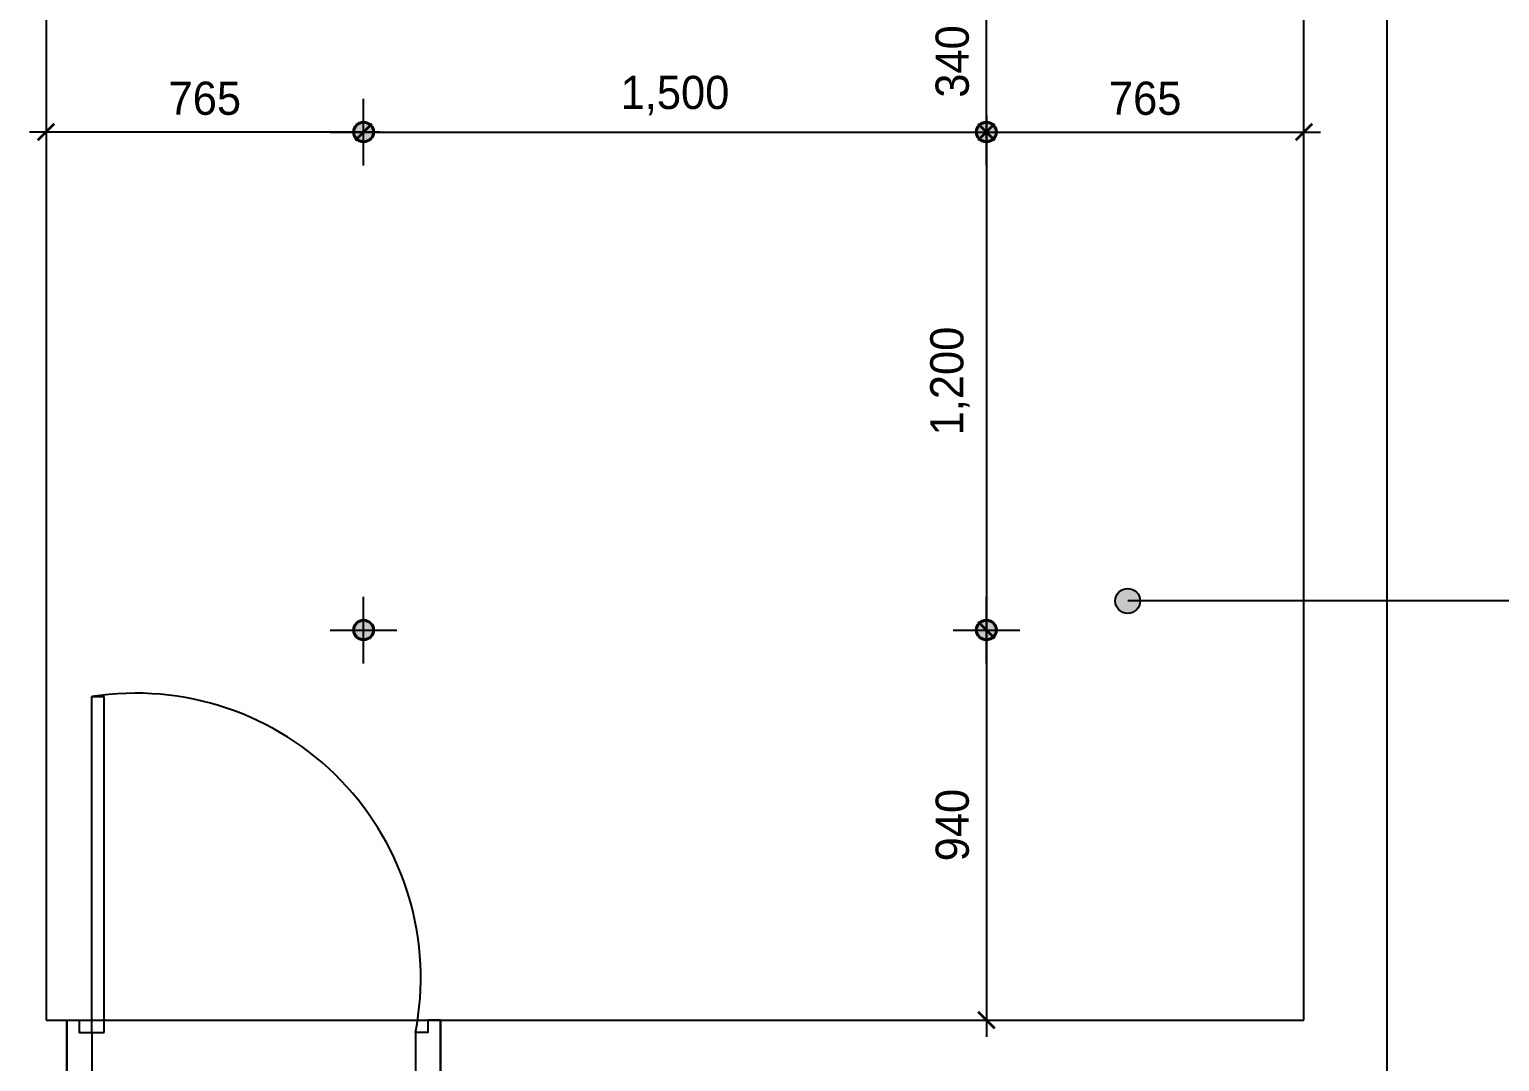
# Model space of a CAD drawing. Header units: inches. Extents: x 3778 to 56227, y -16914 to 35091.
# Drawn here: x 44500 to 48041, y 13249 to 15737 of the extents above; entities that cross this region are included whole.
import ezdxf

# ---------------------------------------------------------------- set-up
doc = ezdxf.new("R2010")
doc.units = ezdxf.units.IN
doc.header["$LTSCALE"] = 100
doc.header["$MEASUREMENT"] = 0
doc.header["$PDSIZE"] = 700.071425
for name, color, linetype in [('0-ELC TEXT', 7, 'Continuous'), ('07-DIM WAL', 5, 'Continuous'), ('7', 7, 'Continuous'), ('RC-LIGHT', 7, 'Continuous'), ('도면층2', 2, 'Continuous'), ('도면층4', 4, 'Continuous'), ('도면층5', 5, 'Continuous')]:
    doc.layers.add(name, color=color, linetype=linetype)
doc.styles.add('HY 울릉도 L', font='')
doc.styles.get('HY 울릉도 L').set_extended_font_data('HY울릉도L')
doc.dimstyles.new('40', dxfattribs={"dimscale": 40, "dimtxt": 2, "dimasz": 1, "dimexe": 1, "dimexo": 1, "dimgap": 1, "dimtad": 1, "dimdec": 0, "dimrnd": 0.05, "dimdsep": 46, "dimlunit": 6, "dimtxsty": 'HY 울릉도 L', "dimblk": 'ARCHTICK', "dimcen": 2.5, "dimdle": 1, "dimclrd": 133, "dimclre": 133, "dimclrt": 30, "dimadec": 0, "dimazin": 0, "dimtfac": 1, "dimtdec": 0, "dimtix": 1, "dimtmove": 2, "dimatfit": 3, "dimldrblk": 'ARCHTICK', "dimfxl": 0, "dimlwd": -1, "dimlwe": -1, "dimarcsym": 0})

# ---------------------------------------------------------------- blocks, each defined once
blk = doc.blocks.new('FSFF')
at = {"layer": '도면층2'}
for p, q in [((53847.4, 647.4), (53847.4, 8067.4)), ((50617.4, 6757.4), (50617.4, 3377.4)), ((53647.4, 3377.4), (53647.4, 6757.4)), ((50617.4, 3377.4), (50667.4, 3377.4)), ((50667.4, 3377.4), (50667.4, 3177.4)), ((51567.4, 3377.4), (53647.4, 3377.4)), ((51567.4, 3377.4), (51567.4, 3177.4))]:
    blk.add_line(p, q, dxfattribs=at)
at = {"layer": '도면층4'}
for p, q in [((50727.4, 3347.4), (50727.4, 4157.4)), ((50727.4, 4157.4), (50757.4, 4157.4)), ((50757.4, 3347.4), (50757.4, 4156.9)), ((50667.4, 3177.4), (50667.4, 3377.4)), ((50667.4, 3377.4), (51567.4, 3377.4)), ((50667.4, 3377.4), (50667.4, 3177.4)), ((51567.4, 3377.4), (51567.4, 3177.4)), ((50727.4, 3347.4), (50757.4, 3347.4))]:
    blk.add_line(p, q, dxfattribs=at)
for points in [[(50667.4, 3377.4), (50697.4, 3377.4), (50697.4, 3347.4), (50727.4, 3347.4), (50727.4, 3207.4), (50697.4, 3207.4), (50697.4, 3177.4), (50667.4, 3177.4), (50667.4, 3377.4)], [(51567.4, 3377.4), (51537.4, 3377.4), (51537.4, 3347.4), (51507.4, 3347.4), (51507.4, 3207.4), (51537.4, 3207.4), (51537.4, 3177.4), (51567.4, 3177.4), (51567.4, 3377.4)]]:
    blk.add_lwpolyline(points, dxfattribs=at)
at = {"layer": '도면층5'}
blk.add_arc((50833.5, 3478.6), 686.5, 348.9875, 98.8899, dxfattribs=at)
blk = doc.blocks.new('CJWSWJDEH')
at = {"layer": '07-DIM WAL'}
blk.add_blockref('FSFF', (-6077.6, 9972), dxfattribs=at)
blk = doc.blocks.new('1')
at = {"linetype": 'Continuous'}
h = blk.add_hatch(color=4, dxfattribs=at)
h.dxf.hatch_style = 1
edge = h.paths.add_edge_path()
edge.add_arc((11539653.5, -14273503.8), 37.5, 0, 360)
at = {"color": 1, "linetype": 'Continuous'}
for p, q in [((11539653.5, -14273637.1), (11539653.5, -14273370.5)), ((11539520.2, -14273503.8), (11539786.8, -14273503.8))]:
    blk.add_line(p, q, dxfattribs=at)
at = {"color": 4, "linetype": 'Continuous'}
for radius in [41.5, 37.5]:
    blk.add_circle((11539653.5, -14273503.8), radius, dxfattribs=at)
blk = doc.blocks.new('_ArchTick')
at = {"color": 0, "linetype": 'ByBlock', "const_width": 0.15}
blk.add_lwpolyline([(-0.5, -0.5), (0.5, 0.5)], dxfattribs=at)
blk = doc.blocks.new('*D451')
at = {"layer": '07-DIM WAL', "color": 133}
blk.add_line((45264.8, 15489.4), (46844.8, 15489.4), dxfattribs=at)
at = {"layer": 'Defpoints', "color": 0}
for p in [(45304.8, 15489.4), (46804.8, 15489.4), (46804.8, 15489.4)]:
    blk.add_point(p, dxfattribs=at)
at = {"layer": '07-DIM WAL', "color": 133, "xscale": 40, "yscale": 40, "zscale": 40, "rotation": 180}
blk.add_blockref('_ArchTick', (45304.8, 15489.4), dxfattribs=at)
at = {"layer": '07-DIM WAL', "color": 133, "xscale": 40, "yscale": 40, "zscale": 40}
blk.add_blockref('_ArchTick', (46804.8, 15489.4), dxfattribs=at)
at = {"layer": '07-DIM WAL', "color": 30, "insert": (46054.8, 15577.4), "char_height": 80, "attachment_point": 5, "style": 'HY 울릉도 L'}
blk.add_mtext('1,500', dxfattribs=at)
blk = doc.blocks.new('*D452')
at = {"layer": '07-DIM WAL', "color": 133}
blk.add_line((46804.8, 15449.4), (46804.8, 15869.4), dxfattribs=at)
at = {"layer": 'Defpoints', "color": 0}
for p in [(46804.8, 15829.4), (46804.8, 15829.4), (46804.8, 15489.4)]:
    blk.add_point(p, dxfattribs=at)
at = {"layer": '07-DIM WAL', "color": 133, "xscale": 40, "yscale": 40, "zscale": 40}
for p, rotation in [((46804.8, 15829.4), 90), ((46804.8, 15489.4), 270)]:
    blk.add_blockref('_ArchTick', p, dxfattribs=dict(at, rotation=rotation))
at = {"layer": '07-DIM WAL', "color": 30, "insert": (46723, 15659.4), "char_height": 80, "attachment_point": 5, "rotation": 90, "style": 'HY 울릉도 L'}
blk.add_mtext('340', dxfattribs=at)
blk = doc.blocks.new('*D453')
at = {"layer": '07-DIM WAL', "color": 133}
for p, q in [((46804.8, 15529.4), (46804.8, 14249.4)), ((46764.8, 14289.4), (46764.8, 14289.4))]:
    blk.add_line(p, q, dxfattribs=at)
at = {"layer": 'Defpoints', "color": 0}
for p in [(46804.8, 15489.4), (46804.8, 14289.4), (46804.8, 14289.4)]:
    blk.add_point(p, dxfattribs=at)
at = {"layer": '07-DIM WAL', "color": 133, "xscale": 40, "yscale": 40, "zscale": 40}
for p, rotation in [((46804.8, 15489.4), 90), ((46804.8, 14289.4), 270)]:
    blk.add_blockref('_ArchTick', p, dxfattribs=dict(at, rotation=rotation))
at = {"layer": '07-DIM WAL', "color": 30, "insert": (46716.9, 14889.4), "char_height": 80, "attachment_point": 5, "rotation": 90, "style": 'HY 울릉도 L'}
blk.add_mtext('1,200', dxfattribs=at)
blk = doc.blocks.new('*D455')
at = {"layer": '07-DIM WAL', "color": 133}
for p, q in [((46804.8, 14329.4), (46804.8, 13309.4)), ((46764.8, 13349.4), (46764.8, 13349.4))]:
    blk.add_line(p, q, dxfattribs=at)
at = {"layer": 'Defpoints', "color": 0}
for p in [(46804.8, 14289.4), (46804.8, 13349.4), (46804.8, 13349.4)]:
    blk.add_point(p, dxfattribs=at)
at = {"layer": '07-DIM WAL', "color": 133, "xscale": 40, "yscale": 40, "zscale": 40}
for p, rotation in [((46804.8, 14289.4), 90), ((46804.8, 13349.4), 270)]:
    blk.add_blockref('_ArchTick', p, dxfattribs=dict(at, rotation=rotation))
at = {"layer": '07-DIM WAL', "color": 30, "insert": (46723.1, 13819.4), "char_height": 80, "attachment_point": 5, "rotation": 90, "style": 'HY 울릉도 L'}
blk.add_mtext('940', dxfattribs=at)
blk = doc.blocks.new('*D456')
at = {"layer": '07-DIM WAL', "color": 133}
blk.add_line((46764.8, 15489.4), (47609.8, 15489.4), dxfattribs=at)
at = {"layer": 'Defpoints', "color": 0}
for p in [(46804.8, 15489.4), (47569.8, 15489.4), (47569.8, 15489.4)]:
    blk.add_point(p, dxfattribs=at)
at = {"layer": '07-DIM WAL', "color": 133, "xscale": 40, "yscale": 40, "zscale": 40, "rotation": 180}
blk.add_blockref('_ArchTick', (46804.8, 15489.4), dxfattribs=at)
at = {"layer": '07-DIM WAL', "color": 133, "xscale": 40, "yscale": 40, "zscale": 40}
blk.add_blockref('_ArchTick', (47569.8, 15489.4), dxfattribs=at)
at = {"layer": '07-DIM WAL', "color": 30, "insert": (47187.3, 15570.3), "char_height": 80, "attachment_point": 5, "style": 'HY 울릉도 L'}
blk.add_mtext('765', dxfattribs=at)
blk = doc.blocks.new('*D457')
at = {"layer": '07-DIM WAL', "color": 133}
blk.add_line((45344.8, 15489.4), (44499.8, 15489.4), dxfattribs=at)
at = {"layer": 'Defpoints', "color": 0}
for p in [(44539.8, 15489.4), (44539.8, 15489.4), (45304.8, 15489.4)]:
    blk.add_point(p, dxfattribs=at)
at = {"layer": '07-DIM WAL', "color": 133, "xscale": 40, "yscale": 40, "zscale": 40, "rotation": 180}
blk.add_blockref('_ArchTick', (44539.8, 15489.4), dxfattribs=at)
at = {"layer": '07-DIM WAL', "color": 133, "xscale": 40, "yscale": 40, "zscale": 40}
blk.add_blockref('_ArchTick', (45304.8, 15489.4), dxfattribs=at)
at = {"layer": '07-DIM WAL', "color": 30, "insert": (44922.3, 15570.3), "char_height": 80, "attachment_point": 5, "style": 'HY 울릉도 L'}
blk.add_mtext('765', dxfattribs=at)

msp = doc.modelspace()

# ---------------------------------------------------------------- hatches: boundary and pattern name
at = {"layer": '0-ELC TEXT'}
h = msp.add_hatch(color=256, dxfattribs=at)
h.dxf.hatch_style = 1
edge = h.paths.add_edge_path()
edge.add_arc((47145.2, 14359.5), 30, 0, 360)

# ---------------------------------------------------------------- linework, layer by layer
msp.add_line((48591.5, 14359.5), (47145.2, 14359.5), dxfattribs=at)
msp.add_circle((47145.2, 14359.5), 30, dxfattribs=at)

# ---------------------------------------------------------------- block references
at = {"layer": '7'}
msp.add_blockref('CJWSWJDEH', (0, 0), dxfattribs=at)
at = {"layer": 'RC-LIGHT', "xscale": 0.6024096385271789, "yscale": 0.6024096385271789, "zscale": 0.6024096385271789}
for p in [(-6906293.7, 8613985.7), (-6904793.7, 8613985.7), (-6906293.7, 8612785.7), (-6904793.7, 8612785.7)]:
    msp.add_blockref('1', p, dxfattribs=at)

# ---------------------------------------------------------------- dimensions: what is measured, and where the dimension line sits
at = {"layer": '07-DIM WAL'}
for base, p1, p2, picture, middle in [((46804.8, 15829.4), (46804.8, 15489.4), (46804.8, 15829.4), '*D452', (46723, 15659.4)), ((46804.8, 14289.4), (46804.8, 15489.4), (46804.8, 14289.4), '*D453', (46716.9, 14889.4)), ((46804.8, 13349.4), (46804.8, 14289.4), (46804.8, 13349.4), '*D455', (46723.1, 13819.4))]:
    dim = msp.add_linear_dim(base=base, p1=p1, p2=p2, angle=90, dimstyle='40', override={"dimfxl": 1.25}, dxfattribs=at)
    dim.commit()
    dim.dimension.update_dxf_attribs({"geometry": picture, "text_midpoint": middle})
for base, p1, p2, picture, middle in [((44539.8, 15489.4), (45304.8, 15489.4), (44539.8, 15489.4), '*D457', (44922.3, 15570.3)), ((46804.8, 15489.4), (45304.8, 15489.4), (46804.8, 15489.4), '*D451', (46054.8, 15577.4)), ((47569.8, 15489.4), (46804.8, 15489.4), (47569.8, 15489.4), '*D456', (47187.3, 15570.3))]:
    dim = msp.add_linear_dim(base=base, p1=p1, p2=p2, dimstyle='40', override={"dimfxl": 1.25}, dxfattribs=at)
    dim.commit()
    dim.dimension.update_dxf_attribs({"geometry": picture, "text_midpoint": middle})

doc.saveas('drawing.dxf')
